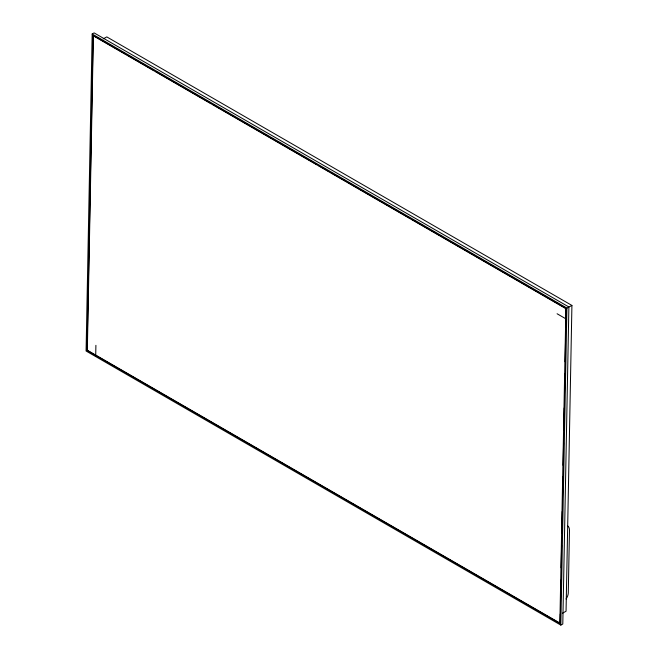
<?xml version="1.0" encoding="UTF-8"?>
<svg xmlns="http://www.w3.org/2000/svg" width="658" height="658" viewBox="0 0 658 658"><rect width="100%" height="100%" fill="white"/><g stroke="black" fill="none" stroke-linecap="round" stroke-linejoin="round"><path stroke-width="0.99" d="M92.169 33.986L86.083 351.01L560.83 625.1L562.796 624.014L568.882 306.99L94.135 32.9L92.169 33.986L566.916 308.076L571.917 305.444L566.053 611.241L562.516 613.19M93.378 35.524L87.333 350.245L560.114 623.2L560.287 613.98M95.69 356.554L95.903 345.335M560.526 601.675L560.937 580.142M561.175 567.846L561.603 545.293M561.842 532.988L562.253 511.463M562.491 499.159L562.927 476.606M563.141 465.329L563.577 442.776M563.807 430.472L564.243 407.919M564.482 395.614L564.893 374.089M565.132 361.785L565.543 340.26M565.798 326.927L566.151 308.479M560.83 625.1L566.916 308.076M103.248 38.847L106.785 36.897L571.917 305.444M94.267 36.034L125.431 54.03M127.208 55.058L153.923 70.48M155.699 71.508L210.905 103.372M212.682 104.4L316.852 164.549M318.637 165.577L329.321 171.746M331.097 172.774L345.343 180.999M347.128 182.027L410.337 218.522M412.122 219.55L438.828 234.972M440.613 236L495.811 267.872M497.596 268.9L565.263 307.96M557.087 313.751L566.694 319.294M567.591 525.865A9.623 5.56 -60 0 1 569.474 530.389L568.282 592.825A7.616 4.392 -60 0 1 566.077 598.969M93.132 35.705L87.086 350.426L559.868 623.381L565.905 308.66L93.132 35.705"/></g></svg>
